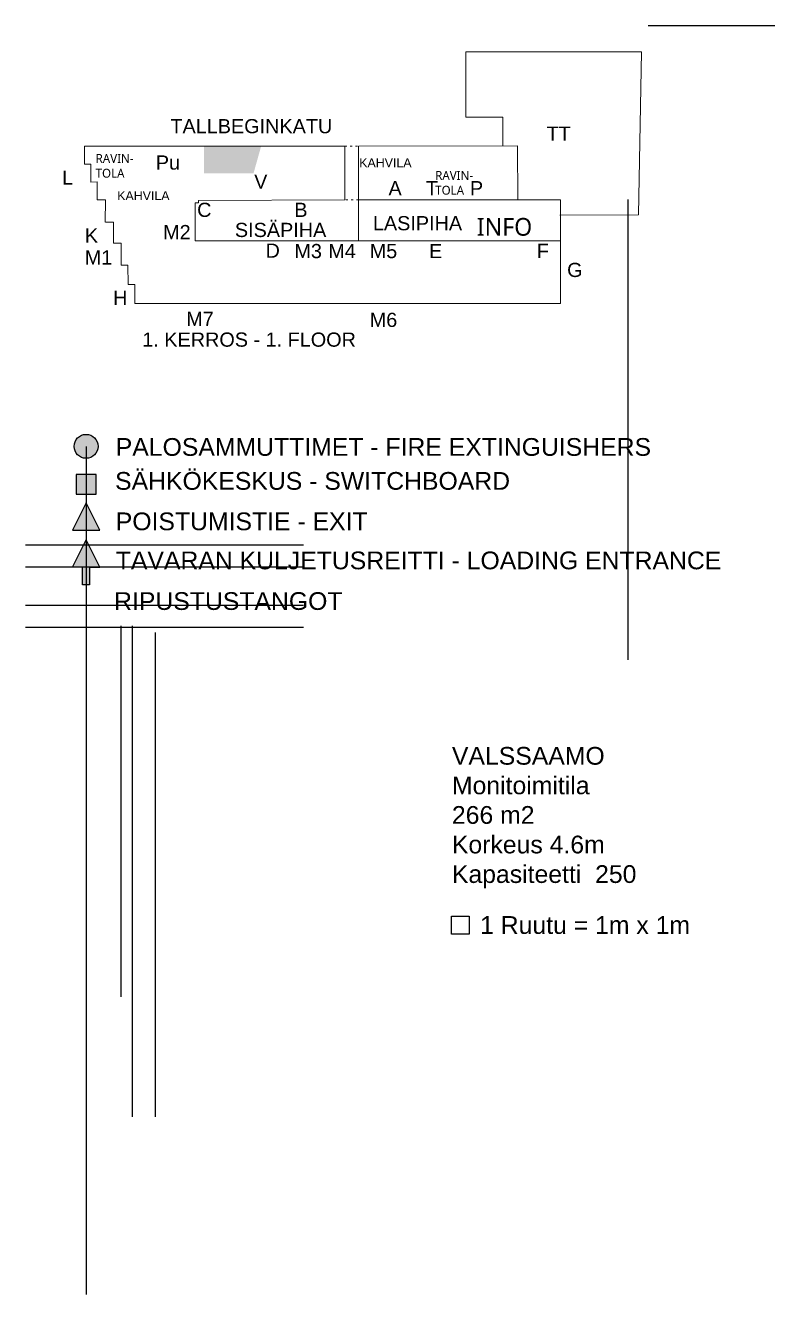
# Model space of a CAD drawing. Header units: inches. Extents: x 37508 to 148399, y 17096 to 89496.
# Drawn here: x 37508 to 79367, y 17096 to 88658 of the extents above; entities that cross this region are included whole.
import ezdxf

# ---------------------------------------------------------------- set-up
doc = ezdxf.new("R2010")
doc.units = ezdxf.units.IN
doc.header["$MEASUREMENT"] = 0
doc.linetypes.add('ACAD_ISO03W100', pattern=[30, 12, -18])
doc.linetypes.add('DASHDOT', pattern=[10, 5, -2.5, 0, -2.5])
doc.layers.add('01 SIJAINTI', color=7, linetype='Continuous', lineweight=20, true_color=0xe81748)
doc.layers.add('02 SIJAINTI', color=7, linetype='Continuous', lineweight=20, true_color=0xe81748)
for name, color, linetype, lineweight in [('02 dashed01', 7, 'ACAD_ISO03W100', 9), ('02 RIPUSTUSTANGOT', 6, 'DASHDOT', 13), ('03 Rappukirjain', 7, 'Continuous', 18), ('03 Rappukirjain Tapahtumatila', 1, 'Continuous', 18)]:
    doc.layers.add(name, color=color, linetype=linetype, lineweight=lineweight)
doc.layers.add('03 Apuviiva', color=6, linetype='Continuous', plot=False)
for name, color, linetype in [('03 TEKSTIT', 7, 'Continuous'), ('05 palosammuttimet', 240, 'Continuous'), ('05 Poistumistie', 72, 'Continuous'), ('07 tavarat', 40, 'Continuous')]:
    doc.layers.add(name, color=color, linetype=linetype)
doc.layers.add('06 sähkökeskus', color=7, linetype='Continuous', true_color=0x368096)
doc.styles.get("Standard").update_dxf_attribs({"font": 'arial.ttf'})

# ---------------------------------------------------------------- blocks, each defined once
blk = doc.blocks.new('Palosamuttimet')
at = {"layer": '05 palosammuttimet'}
blk.add_hatch(color=256, dxfattribs=at).paths.add_polyline_path([(675, 0, 1), (-675, 0, 1)])
blk.add_circle((0, 0), 675, dxfattribs=at)
blk = doc.blocks.new('Poistumistie')
at = {"layer": '05 Poistumistie'}
blk.add_hatch(color=256, dxfattribs=at).paths.add_polyline_path([(-933, 0), (603, 0), (-165, 1535)])
for p, q in [((-165, 1535), (-933, 0)), ((603, 0), (-165, 1535)), ((-933, 0), (603, 0))]:
    blk.add_line(p, q, dxfattribs=at)
blk = doc.blocks.new('Sähkökeskus')
at = {"layer": '06 sähkökeskus'}
blk.add_hatch(color=256, dxfattribs=at).paths.add_polyline_path([(-562.5, 1125), (-562.5, 0), (562.5, 0), (562.5, 1125)])
for p, q in [((562.5, 1125), (-562.5, 1125)), ((-562.5, 1125), (-562.5, 0)), ((562.5, 0), (562.5, 1125)), ((-562.5, 0), (562.5, 0))]:
    blk.add_line(p, q, dxfattribs=at)
blk = doc.blocks.new('Tavaran kuljetusreitti')
at = {"layer": '07 tavarat'}
blk.add_hatch(color=256, dxfattribs=at).paths.add_polyline_path([(0, 2535), (-768, 1000), (-200, 1000), (-200, 0), (200, 0), (200, 1000), (768, 1000)])
for p, q in [((-768, 1000), (0, 2535)), ((768, 1000), (0, 2535)), ((-200, 1000), (-768, 1000)), ((-200, 0), (-200, 1000)), ((200, 1000), (200, 0)), ((200, 1000), (768, 1000)), ((200, 0), (-200, 0))]:
    blk.add_line(p, q, dxfattribs=at)

msp = doc.modelspace()

# ---------------------------------------------------------------- hatches: boundary and pattern name
at = {"layer": '01 SIJAINTI'}
msp.add_hatch(color=252, dxfattribs=at).paths.add_polyline_path([(50376.107, 80323.303), (50804.762, 81851.141), (47586.341, 81847.45), (47588.089, 80323.303), (50376.107, 80323.303)])

# ---------------------------------------------------------------- linework, layer by layer
at = {"layer": '02 dashed01', "ltscale": 10}
for p, q in [((55516.693, 81856.545), (56288.297, 81857.43)), ((56292.907, 78815.179), (55521.194, 78813.266))]:
    msp.add_line(p, q, dxfattribs=at)
at = {"layer": '02 RIPUSTUSTANGOT', "ltscale": 100}
msp.add_line((39075.133, 55963.161), (41537.106, 55963.161), dxfattribs=at)
at = {"layer": '02 SIJAINTI', "linetype": 'Continuous'}
for p, q in [((40834.066, 81839.706), (40833.507, 80830.974)), ((40833.96, 81648.011), (40834.954, 81839.707)), ((40834.066, 81839.706), (55515.161, 81856.544)), ((55519.773, 78813.263), (55515.161, 81856.544)), ((56288.297, 81857.43), (65266.645, 81867.727)), ((56292.907, 78815.179), (56288.297, 81857.43)), ((65271.236, 78815.179), (65266.645, 81867.727)), ((41190.062, 80831.507), (40833.507, 80830.974)), ((41200.312, 79825.689), (41190.062, 80831.507)), ((41560.427, 79828.758), (41200.312, 79825.689)), ((41564.875, 78821.241), (41560.427, 79828.758)), ((42017.579, 78822.986), (41564.875, 78821.241)), ((47272.587, 78792.828), (55519.773, 78813.263)), ((56292.907, 78815.179), (65271.236, 78815.179)), ((42908.005, 75134.095), (42913.572, 76376.247)), ((47076.173, 76508.246), (67677.829, 76517.144)), ((67679.516, 72976.391), (67677.829, 76517.144)), ((43289.572, 75134.553), (42908.005, 75134.095)), ((43298.483, 74041.343), (43289.572, 75134.553)), ((43680.489, 74040.262), (43298.483, 74041.343)), ((43682.706, 72973.353), (43680.489, 74040.262)), ((43682.703, 72975.109), (44130.188, 72974.418)), ((67679.516, 72976.391), (43682.706, 72973.353))]:
    msp.add_line(p, q, dxfattribs=at)
at = {"layer": '02 SIJAINTI'}
for p, q in [((42017.579, 78822.986), (42013.908, 77568.399)), ((47272.932, 78653.759), (47272.587, 78792.828)), ((47076.173, 78653.759), (47272.932, 78653.759)), ((47076.173, 76508.246), (47076.173, 78653.759)), ((42470.78, 77567.062), (42018.638, 77568.385)), ((42469.982, 76376.024), (42470.78, 77567.062)), ((42913.572, 76376.247), (42469.982, 76376.024))]:
    msp.add_line(p, q, dxfattribs=at)
at = {"layer": '02 SIJAINTI', "ltscale": 20}
msp.add_lwpolyline([(67650.738, 77964.047), (72088.552, 77975.789), (72261.243, 87166.039), (62345.331, 87165.314), (62345.331, 83612.321), (62345.331, 83489.636), (64441.467, 83489.636), (64441.502, 81866.781)], dxfattribs=at)
at = {"layer": '02 SIJAINTI'}
msp.add_lwpolyline([(56292.907, 78815.179), (67677.829, 78815.179), (67677.829, 76517.144), (56292.907, 76517.144)], close=True, dxfattribs=at)
at = {"layer": '03 Apuviiva'}
for p, q in [((72620.865, 88658.347), (148399.429, 88658.347)), ((71488.209, 78849.824), (71488.209, 52886.328)), ((40929.648, 64923.75), (40929.648, 17095.528)), ((37511.568, 59379.599), (53194.26, 59379.599)), ((37511.568, 58129.277), (53194.26, 58129.277)), ((37507.538, 55977.209), (53190.23, 55977.209)), ((37507.538, 54726.887), (53190.23, 54726.887)), ((42912.403, 33893.825), (42912.403, 54803.052)), ((43539.423, 27123.669), (43539.423, 54803.052)), ((44853.853, 27123.669), (44853.853, 54420.477))]:
    msp.add_line(p, q, dxfattribs=at)
at = {"layer": '03 TEKSTIT'}
msp.add_lwpolyline([(61529.598, 38424.369), (62529.598, 38424.369), (62529.598, 37424.369), (61529.598, 37424.369)], close=True, dxfattribs=at)

# ---------------------------------------------------------------- block references
at = {"layer": '05 palosammuttimet'}
msp.add_blockref('Palosamuttimet', (40929.648, 64923.75), dxfattribs=at)
at = {"layer": '05 Poistumistie'}
msp.add_blockref('Poistumistie', (41094.827, 60202.961), dxfattribs=at)
at = {"layer": '06 sähkökeskus'}
msp.add_blockref('Sähkökeskus', (40929.648, 62219.49), dxfattribs=at)
at = {"layer": '07 tavarat'}
msp.add_blockref('Tavaran kuljetusreitti', (40929.576, 57115.25), dxfattribs=at)

# ---------------------------------------------------------------- texts
at = {"insert": (61562.3, 47974.485), "char_height": 1000, "attachment_point": 1}
msp.add_mtext_dynamic_manual_height_columns('VALSSAAMO\\PMonitoimitila\\P266 m2\\PKorkeus 4.6m\\PKapasiteetti  250', width=16385.24491, gutter_width=12.5, heights=[0], dxfattribs=at)
at = {"layer": '02 RIPUSTUSTANGOT', "color": 7}
msp.add_text('RIPUSTUSTANGOT', height=1000, dxfattribs=at).set_placement((42510.957, 55700.118))
at = {"layer": '03 Rappukirjain', "color": 7}
for s, p in [('TT', (66899.944, 82153.33)), ('L', (39579.477, 79673.881)), ('A', (57985.656, 79078.149)), ('C', (47193.959, 77857.848)), ('B', (52674.16, 77859.508)), ('K', (40860.195, 76409.435)), ('D', (51052.36, 75558.623)), ('E', (60275.575, 75535.805)), ('F', (66348.592, 75544.764)), ('G', (68059.501, 74471.558)), ('H', (42452.984, 72896.171))]:
    msp.add_text(s, height=800, dxfattribs=at).set_placement(p)
at = {"layer": '03 Rappukirjain Tapahtumatila'}
for s, p in [('Pu', (44864.452, 80524.979)), ('V', (50411.691, 79450.196)), ('T', (60093.047, 79078.149)), ('P', (62577.858, 79078.149)), ('M2', (45275.793, 76602.548)), ('M1', (40853.477, 75176.099)), ('M3', (52678.466, 75533.747)), ('M4', (54589.93, 75533.747)), ('M5', (56925.828, 75535.465)), ('M7', (46580.197, 71709.946)), ('M6', (56925.88, 71654.73))]:
    msp.add_text(s, height=800, dxfattribs=at).set_placement(p)
at = {"layer": '03 TEKSTIT'}
for s, height, p in [('TALLBEGINKATU', 800, (45686.526, 82575.892)), ('SISÄPIHA', 800, (49323.326, 76725.658)), ('LASIPIHA', 800, (57105.794, 77104.193)), ('1. KERROS - 1. FLOOR', 800, (44101.04, 70542.252)), ('1 Ruutu = 1m x 1m', 1000, (63150.852, 37435.306))]:
    msp.add_text(s, height=height, dxfattribs=at).set_placement(p)
at = {"layer": '03 TEKSTIT', "attachment_point": 1}
for s, width, heights, insert, char_height in [('\\pxt28;{\\fRoboto|b0|i0|c0|p2;RAVIN-\\PTOLA}', 2311.88739, [1952.846], (41468.308, 81405.347), 500), ('\\pxt28;KAHVILA', 8273.03204, [6291.323], (56335.123, 81161.916), 500), ('\\pxt28;{\\fRoboto|b0|i0|c0|p2;RAVIN-\\PTOLA}', 2253.8282, [2587.015], (60619.397, 80446.711), 500), ('\\pxt28;KAHVILA', 2232.34856, [200], (42687.112, 79305.664), 500), ('\\pxt28;{\\fRoboto|b0|i0|c0|p2;INFO}', 4254.44793, [6291.323], (62966.507, 77799.067), 1000)]:
    msp.add_mtext_dynamic_manual_height_columns(s, width=width, gutter_width=5000, heights=heights, dxfattribs=dict(at, insert=insert, char_height=char_height))
at = {"layer": '05 palosammuttimet', "color": 7, "insert": (42604.648, 65389.138), "char_height": 1000, "attachment_point": 1}
msp.add_mtext_dynamic_manual_height_columns('PALOSAMMUTTIMET - FIRE EXTINGUISHERS', width=37657.37959, gutter_width=5000, heights=[0], dxfattribs=at)
at = {"layer": '05 Poistumistie', "color": 7, "insert": (42604.849, 61193.54), "char_height": 1000, "attachment_point": 1}
msp.add_mtext_dynamic_manual_height_columns('POISTUMISTIE - EXIT', width=16089.13427, gutter_width=5000, heights=[0], dxfattribs=at)
at = {"layer": '06 sähkökeskus', "color": 7, "insert": (42566.891, 63474.717), "char_height": 1000, "attachment_point": 1}
msp.add_mtext_dynamic_manual_height_columns('SÄHKÖKESKUS - SWITCHBOARD', width=22758.70566, gutter_width=5000, heights=[0], dxfattribs=at)
at = {"layer": '07 tavarat', "color": 7, "insert": (42605.699, 58992.307), "char_height": 1000, "attachment_point": 1}
msp.add_mtext_dynamic_manual_height_columns('\\pxt28;TAVARAN KULJETUSREITTI - LOADING ENTRANCE', width=40953.77547, gutter_width=5000, heights=[6291.323], dxfattribs=at)

doc.saveas('drawing.dxf')
